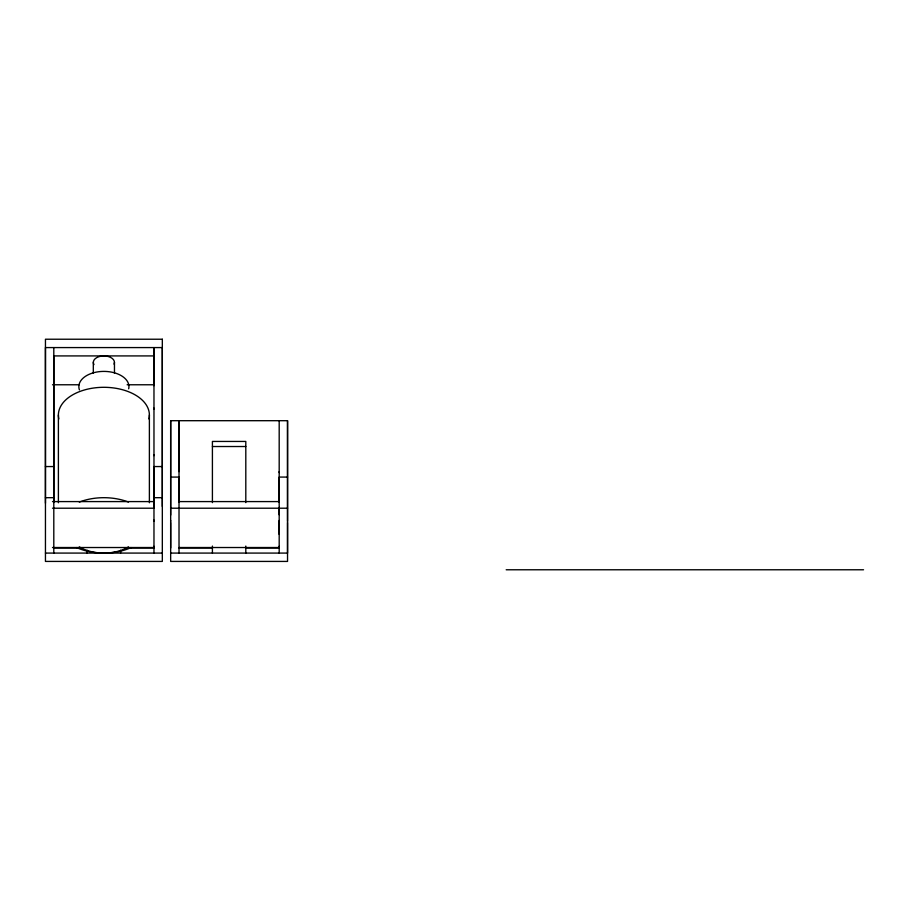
<?xml version="1.0" encoding="UTF-8"?>
<svg xmlns="http://www.w3.org/2000/svg" width="909" height="909" viewBox="0 0 909 909"><rect width="100%" height="100%" fill="white"/><g stroke="black" fill="none" stroke-linecap="round" stroke-linejoin="round"><path stroke-width="1.36" d="M45.45 503.222L45.45 347.579L162.325 347.579L162.325 506.438M53.801 502.507L53.801 347.579M153.973 546.286L153.973 548.002L128.93 548.002M153.973 521.312L153.973 520.073M153.973 508.211L153.973 347.579L153.973 384.291M170.665 548.002L170.665 522.539M170.665 515.108L170.665 420.697L287.539 420.697L287.539 561.421L170.665 561.421L170.665 420.697M179.016 502.347L179.016 420.697L179.016 471.623M279.188 546.286L279.188 548.002L245.805 548.002M279.188 534.424L279.188 520.482M279.188 514.767L279.188 507.381M279.188 502.347L279.188 420.697M287.539 522.539L287.539 553.081L170.665 553.081M287.539 521.312L287.539 420.697M53.801 355.919L153.973 355.919M52.495 384.768L79.242 384.768M127.124 384.768L153.871 384.768M212.411 446.524L245.805 446.524M45.45 466.556L53.801 466.556M162.325 466.556L153.973 466.556L153.973 553.081M170.665 477.077L179.016 477.077L179.016 553.081M287.539 477.077L279.188 477.077L279.188 553.081M45.45 497.689L53.801 497.689M153.973 497.689L162.325 497.689M52.495 501.586L153.871 501.586M179.118 501.586L279.097 501.586M52.495 508.211L153.871 508.211M287.539 508.211L170.665 508.211L170.665 507.381M52.495 547.525L153.871 547.525M179.118 547.525L279.097 547.525M53.801 548.002L78.844 548.002M179.016 548.002L212.411 548.002M45.45 553.081L162.325 553.081M506.188 569.773L863.55 569.773M170.665 520.482L170.665 521.312M279.188 471.623L279.188 472.578M245.805 502.609L245.805 441.444L212.411 441.444L212.411 502.609M245.805 546.07L245.805 553.081M212.411 546.07L212.411 553.081M153.973 384.768L153.973 385.711M153.973 408.084L153.973 409.039M153.973 454.716L153.973 455.67M149.383 415.004L149.383 502.745M120.579 550.275L120.579 553.081M114.466 362.361L114.466 373.156M93.309 362.361L93.309 373.156M87.196 550.275L87.196 553.081M58.392 415.004L58.392 502.745M53.801 356.078L53.801 384.427M53.801 384.768L53.801 553.081M93.979 364.611A10.578 6.443 0 0 1 103.512 355.93A10.578 6.443 0 0 1 114.034 364.168M79.413 389.881A25.043 15.248 0 0 1 102.99 371.406A25.043 15.248 0 0 1 128.68 388.813M128.487 546.877A34.781 21.18 0 0 1 79.288 546.877M131.146 547.559A45.495 27.702 0 0 1 76.617 547.559M79.288 502.086A45.495 27.702 0 0 1 128.487 502.086M58.858 418.947A45.495 27.702 0 0 1 103.887 387.302A45.495 27.702 0 0 1 148.917 418.947M162.325 339.227L45.45 339.227L45.45 561.421L162.325 561.421L162.325 339.227"/></g></svg>
